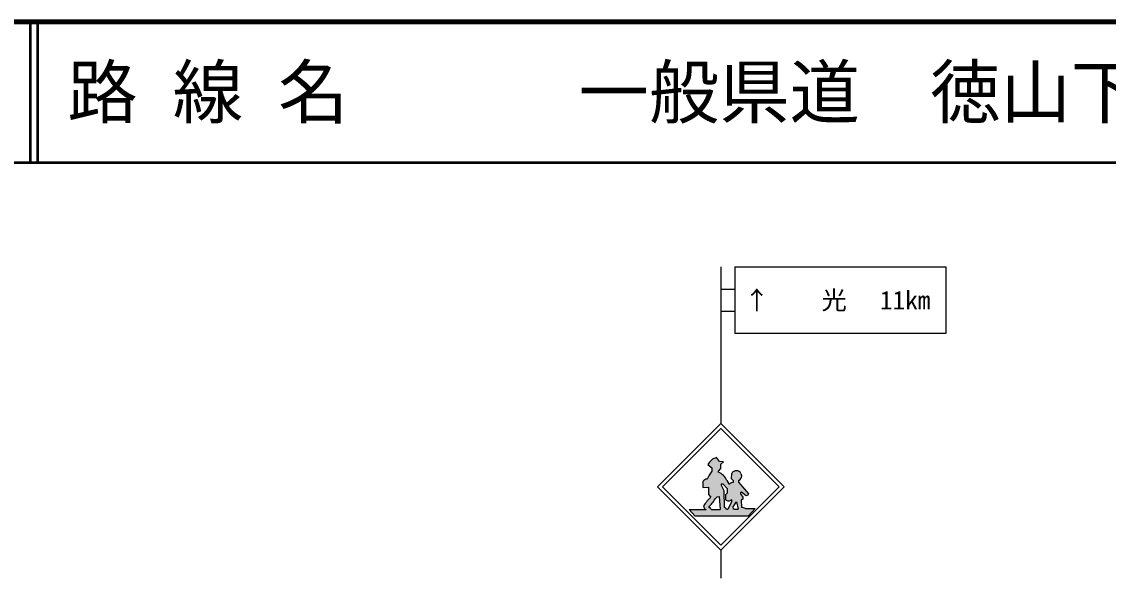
# Model space of a CAD drawing. Units: millimetres at full size, sheet at 1:1000; details may follow other scales. Extents: x 40000 to 680000, y 20000 to 380000.
# Drawn here: x 177140 to 254392, y 340441 to 380000 of the extents above; entities that cross this region are included whole.
import ezdxf
from ezdxf.enums import TextEntityAlignment as Align

# ---------------------------------------------------------------- set-up
doc = ezdxf.new("R2010")
doc.units = ezdxf.units.MM
doc.header["$LTSCALE"] = 1000
for name, color, linetype, lineweight in [('M-STR-STRC', 7, 'Continuous', 25), ('M-TTL', 2, 'Continuous', 13), ('M-TTL-LINE', 7, 'Continuous', 50)]:
    doc.layers.add(name, color=color, linetype=linetype, lineweight=lineweight)
doc.layers.add('M-TTL-TXT', color=7, linetype='Continuous')
doc.styles.add('ＭＳ ゴシック', font='')
doc.styles.get('ＭＳ ゴシック').set_extended_font_data('MS Gothic')

msp = doc.modelspace()

# ---------------------------------------------------------------- hatches: boundary and pattern name
at = {"layer": 'M-STR-STRC'}
for points in [[(226573, 346237), (226735, 346243), (226795, 345322), (227255, 345340), (227254, 345343), (227253, 345346), (227252, 345349), (227250, 345352), (227249, 345355), (227248, 345358), (227246, 345361), (227245, 345364), (227244, 345367), (227242, 345370), (227240, 345373), (227239, 345376), (227237, 345379), (227235, 345382), (227234, 345385), (227232, 345387), (227230, 345390), (227228, 345393), (227226, 345395), (227224, 345398), (227222, 345401), (227220, 345403), (227218, 345406), (227216, 345408), (227213, 345411), (227211, 345413), (227209, 345416), (227206, 345418), (227204, 345420), (227202, 345422), (227199, 345425), (227197, 345427), (227194, 345429), (227191, 345431), (227189, 345433), (227186, 345435), (227183, 345437), (227181, 345439), (227178, 345441), (227175, 345442), (227172, 345444), (227170, 345446), (227167, 345448), (227164, 345449), (227161, 345451), (227158, 345452), (227155, 345454), (227152, 345455), (227149, 345456), (227146, 345458), (227143, 345459), (227140, 345460), (227136, 345461), (227133, 345462), (227130, 345463), (227127, 345464), (227124, 345465), (227121, 345466), (227117, 345467), (227114, 345467), (227111, 345468), (227108, 345469), (227104, 345469), (227101, 345470), (227098, 345470), (227083, 346646), (226891, 347033), (226894, 347154), (226980, 347157), (227302, 346811), (227296, 346483), (227181, 346377), (227187, 346040), (227190, 346036), (227193, 346033), (227195, 346029), (227198, 346026), (227201, 346023), (227204, 346019), (227208, 346016), (227211, 346013), (227214, 346009), (227217, 346006), (227221, 346003), (227224, 346000), (227228, 345997), (227231, 345994), (227235, 345992), (227238, 345989), (227242, 345986), (227246, 345984), (227249, 345981), (227253, 345978), (227257, 345976), (227261, 345974), (227265, 345971), (227269, 345969), (227273, 345967), (227277, 345965), (227281, 345963), (227285, 345961), (227289, 345959), (227293, 345957), (227297, 345955), (227302, 345954), (227306, 345952), (227310, 345951), (227314, 345949), (227319, 345948), (227323, 345947), (227327, 345945), (227332, 345944), (227336, 345943), (227341, 345942), (227345, 345941), (227350, 345940), (227354, 345940), (227359, 345939), (227363, 345938), (227368, 345938), (227372, 345938), (227377, 345937), (227381, 345937), (227386, 345937), (227390, 345937), (227395, 345937), (227399, 345937), (227404, 345937), (227408, 345937), (227413, 345937), (227417, 345938), (227422, 345938), (227427, 345939), (227431, 345939), (227436, 345940), (227440, 345941), (227444, 345941), (227449, 345942), (227453, 345943), (227458, 345944), (227462, 345945), (227467, 345947), (227471, 345948), (227475, 345949), (227480, 345951), (227484, 345952), (227488, 345954), (227492, 345956), (227496, 345957), (227501, 345959), (227505, 345961), (227509, 345963), (227513, 345965), (227517, 345967), (227521, 345969), (227525, 345972), (227529, 345974), (227533, 345976), (227536, 345979), (227540, 345981), (227544, 345984), (227548, 345986), (227551, 345989), (227555, 345992), (227559, 345995), (227562, 345998), (227565, 346001), (227569, 346004), (227572, 346007), (227575, 346010), (227579, 346013), (227582, 346016), (227585, 346019), (227588, 346023), (227591, 346026), (227594, 346030), (227597, 346033), (227598, 346034), (227615, 345866), (227335, 345337), (227734, 345349), (227731, 345517), (227967, 345877), (228069, 345345), (228588, 345390), (228583, 345394), (228577, 345398), (228572, 345402), (228567, 345405), (228562, 345409), (228556, 345413), (228551, 345416), (228545, 345419), (228539, 345423), (228534, 345426), (228528, 345429), (228522, 345432), (228516, 345435), (228511, 345437), (228505, 345440), (228499, 345443), (228493, 345445), (228487, 345447), (228481, 345450), (228474, 345452), (228468, 345454), (228462, 345456), (228456, 345457), (228450, 345459), (228443, 345461), (228437, 345462), (228431, 345464), (228424, 345465), (228418, 345466), (228411, 345467), (228405, 345468), (228399, 345469), (228392, 345469), (228386, 345470), (228379, 345470), (228373, 345471), (228366, 345471), (228360, 345471), (228353, 345471), (228347, 345471), (228340, 345471), (228334, 345471), (228327, 345470), (228322, 345470), (228289, 345990), (228407, 346064), (228407, 346208), (228236, 346442), (228236, 346548), (228313, 346551), (228647, 346294), (228756, 346338), (228806, 346451), (228091, 347264), (228091, 347386), (228096, 347387), (228102, 347390), (228107, 347392), (228112, 347394), (228118, 347396), (228123, 347399), (228128, 347401), (228133, 347404), (228138, 347406), (228143, 347409), (228148, 347412), (228153, 347415), (228158, 347418), (228163, 347421), (228168, 347424), (228172, 347427), (228177, 347431), (228182, 347434), (228186, 347438), (228191, 347441), (228195, 347445), (228199, 347449), (228204, 347452), (228208, 347456), (228212, 347460), (228216, 347464), (228220, 347468), (228224, 347473), (228228, 347477), (228232, 347481), (228235, 347486), (228239, 347490), (228242, 347495), (228246, 347499), (228249, 347504), (228253, 347508), (228256, 347513), (228259, 347518), (228262, 347523), (228265, 347528), (228268, 347533), (228271, 347538), (228273, 347543), (228276, 347548), (228279, 347553), (228281, 347558), (228283, 347563), (228286, 347569), (228288, 347574), (228290, 347579), (228292, 347585), (228293, 347588), (228316, 347755), (228270, 347888), (228268, 347893), (228266, 347897), (228264, 347902), (228261, 347907), (228259, 347912), (228256, 347916), (228254, 347921), (228251, 347925), (228249, 347930), (228246, 347934), (228243, 347939), (228240, 347943), (228237, 347947), (228234, 347952), (228231, 347956), (228228, 347960), (228224, 347964), (228221, 347968), (228218, 347972), (228214, 347976), (228210, 347980), (228207, 347984), (228203, 347988), (228199, 347991), (228196, 347995), (228192, 347998), (228188, 348002), (228184, 348005), (228180, 348009), (228176, 348012), (228171, 348015), (228167, 348018), (228163, 348021), (228158, 348024), (228154, 348027), (228150, 348030), (228145, 348032), (228141, 348035), (228136, 348038), (228131, 348040), (228127, 348043), (228122, 348045), (228117, 348047), (228112, 348049), (228108, 348051), (228103, 348053), (228098, 348055), (228093, 348057), (228088, 348059), (228083, 348061), (228078, 348062), (228073, 348064), (228068, 348065), (228063, 348066), (228058, 348067), (228052, 348069), (228047, 348070), (228042, 348070), (228037, 348071), (228032, 348072), (228027, 348073), (228021, 348073), (228016, 348074), (228011, 348074), (228006, 348075), (228000, 348075), (227995, 348075), (227990, 348075), (227985, 348075), (227979, 348075), (227974, 348074), (227969, 348074), (227964, 348074), (227958, 348073), (227953, 348072), (227952, 348072), (227947, 348073), (227941, 348073), (227935, 348074), (227929, 348074), (227924, 348074), (227918, 348074), (227912, 348074), (227906, 348074), (227901, 348074), (227895, 348073), (227889, 348073), (227883, 348072), (227878, 348072), (227872, 348071), (227866, 348070), (227861, 348069), (227855, 348068), (227849, 348067), (227844, 348066), (227838, 348064), (227833, 348063), (227827, 348061), (227822, 348060), (227816, 348058), (227811, 348056), (227805, 348054), (227800, 348052), (227794, 348050), (227789, 348048), (227784, 348046), (227779, 348043), (227773, 348041), (227768, 348038), (227763, 348036), (227758, 348033), (227753, 348030), (227748, 348027), (227743, 348024), (227738, 348021), (227733, 348018), (227729, 348015), (227724, 348011), (227719, 348008), (227715, 348004), (227710, 348001), (227706, 347997), (227701, 347993), (227697, 347990), (227693, 347986), (227689, 347982), (227685, 347978), (227681, 347974), (227677, 347969), (227673, 347965), (227669, 347961), (227665, 347957), (227662, 347952), (227658, 347948), (227654, 347943), (227651, 347938), (227648, 347934), (227644, 347929), (227641, 347924), (227638, 347919), (227635, 347914), (227632, 347909), (227629, 347904), (227627, 347899), (227624, 347894), (227623, 347893), (227612, 347501), (227739, 347357), (227739, 347259), (227734, 347259), (227729, 347259), (227724, 347259), (227719, 347259), (227714, 347259), (227709, 347259), (227704, 347259), (227699, 347259), (227694, 347259), (227689, 347258), (227684, 347258), (227679, 347257), (227674, 347256), (227669, 347255), (227664, 347255), (227659, 347254), (227654, 347253), (227649, 347251), (227644, 347250), (227639, 347249), (227634, 347248), (227630, 347246), (227625, 347245), (227620, 347243), (227615, 347241), (227611, 347239), (227606, 347237), (227601, 347235), (227597, 347233), (227592, 347231), (227588, 347229), (227583, 347227), (227579, 347224), (227574, 347222), (227570, 347219), (227566, 347217), (227561, 347214), (227557, 347211), (227553, 347209), (227549, 347206), (227545, 347203), (227541, 347200), (227537, 347197), (227533, 347194), (227529, 347190), (227525, 347187), (227521, 347184), (227518, 347180), (227514, 347177), (227511, 347173), (227507, 347169), (227504, 347166), (227500, 347162), (227497, 347158), (227494, 347154), (227491, 347150), (227487, 347147), (227485, 347143), (227416, 347143), (227277, 347397), (227269, 347415), (227261, 347433), (227253, 347450), (227244, 347468), (227235, 347485), (227225, 347502), (227216, 347519), (227206, 347535), (227195, 347552), (227185, 347568), (227174, 347585), (227163, 347601), (227151, 347616), (227140, 347632), (227128, 347647), (227115, 347663), (227103, 347677), (227090, 347692), (227077, 347707), (227064, 347721), (227050, 347735), (227037, 347749), (227023, 347762), (227008, 347776), (226994, 347789), (226979, 347802), (226964, 347814), (226949, 347827), (226934, 347839), (226918, 347850), (226903, 347862), (226887, 347873), (226870, 347884), (226854, 347895), (226838, 347905), (226821, 347915), (226804, 347925), (226787, 347934), (226770, 347944), (226753, 347952), (226735, 347961), (226717, 347969), (226700, 347977), (226682, 347985), (226665, 347992), (226665, 348055), (226833, 348246), (226821, 348528), (227024, 348719), (226747, 348743), (226539, 349014), (226525, 349011), (226510, 349007), (226496, 349003), (226481, 348999), (226467, 348995), (226452, 348991), (226438, 348986), (226424, 348981), (226410, 348976), (226395, 348970), (226382, 348964), (226368, 348958), (226354, 348952), (226340, 348946), (226327, 348939), (226314, 348932), (226300, 348925), (226287, 348917), (226274, 348910), (226261, 348902), (226249, 348894), (226236, 348886), (226224, 348877), (226211, 348868), (226199, 348859), (226187, 348850), (226175, 348841), (226164, 348831), (226152, 348822), (226141, 348812), (226130, 348801), (226119, 348791), (226108, 348781), (226098, 348770), (226087, 348759), (226077, 348748), (226067, 348736), (226057, 348725), (226048, 348713), (226038, 348702), (226029, 348690), (226020, 348678), (226011, 348665), (226003, 348653), (225994, 348640), (225986, 348628), (225978, 348615), (225971, 348602), (225963, 348589), (225956, 348576), (225949, 348562), (225942, 348549), (225936, 348535), (225929, 348521), (225928, 348517), (226211, 348287), (226205, 348044), (226185, 348022), (226166, 347999), (226147, 347976), (226128, 347952), (226110, 347928), (226092, 347904), (226075, 347880), (226058, 347855), (226041, 347830), (226025, 347805), (226010, 347779), (225995, 347753), (225980, 347727), (225966, 347701), (225952, 347674), (225939, 347647), (225926, 347620), (225913, 347593), (225902, 347565), (225890, 347537), (225879, 347509), (225870, 347484), (225865, 347485), (225859, 347485), (225854, 347485), (225848, 347485), (225843, 347485), (225838, 347485), (225832, 347485), (225827, 347484), (225822, 347484), (225816, 347483), (225811, 347483), (225806, 347482), (225800, 347481), (225795, 347480), (225790, 347479), (225784, 347478), (225779, 347477), (225774, 347476), (225769, 347474), (225764, 347473), (225758, 347471), (225753, 347469), (225748, 347468), (225743, 347466), (225738, 347464), (225733, 347462), (225728, 347460), (225723, 347458), (225718, 347456), (225714, 347453), (225709, 347451), (225704, 347448), (225699, 347446), (225695, 347443), (225690, 347440), (225685, 347437), (225681, 347434), (225676, 347431), (225672, 347428), (225668, 347425), (225663, 347422), (225659, 347419), (225655, 347415), (225651, 347412), (225647, 347408), (225643, 347405), (225639, 347401), (225635, 347397), (225631, 347394), (225627, 347390), (225624, 347386), (225620, 347382), (225617, 347378), (225613, 347374), (225610, 347370), (225606, 347365), (225603, 347361), (225600, 347357), (225597, 347352), (225594, 347348), (225591, 347343), (225588, 347339), (225585, 347334), (225582, 347330), (225580, 347325), (225577, 347320), (225576, 347317), (225576, 346901), (225980, 346919), (225974, 346388), (226135, 346197), (226087, 346151), (226040, 346104), (225993, 346057), (225947, 346008), (225902, 345959), (225858, 345908), (225815, 345858), (225773, 345806), (225731, 345754), (225691, 345701), (225651, 345647), (225616, 345597), (225616, 345592), (225616, 345588), (225616, 345583), (225616, 345578), (225616, 345573), (225616, 345568), (225616, 345564), (225617, 345559), (225617, 345554), (225618, 345549), (225618, 345544), (225619, 345540), (225620, 345535), (225621, 345530), (225622, 345526), (225623, 345521), (225624, 345516), (225625, 345512), (225626, 345507), (225628, 345502), (225629, 345498), (225631, 345493), (225632, 345489), (225634, 345484), (225636, 345480), (225638, 345475), (225639, 345471), (225641, 345467), (225643, 345462), (225646, 345458), (225648, 345454), (225650, 345450), (225652, 345445), (225655, 345441), (225657, 345437), (225660, 345433), (225663, 345429), (225665, 345425), (225668, 345421), (225671, 345417), (225674, 345414), (225677, 345410), (225680, 345406), (225683, 345403), (225686, 345399), (225690, 345395), (225693, 345392), (225696, 345388), (225700, 345385), (225703, 345382), (225707, 345379), (225710, 345375), (225714, 345372), (225718, 345369), (225721, 345366), (225725, 345363), (225729, 345361), (225733, 345358), (225737, 345355), (225741, 345352), (225745, 345350), (225749, 345347), (225753, 345345), (225757, 345342), (225761, 345340), (225766, 345338), (225770, 345336), (225774, 345334), (225779, 345332), (225783, 345330), (225788, 345328), (225792, 345326), (225796, 345325), (225801, 345323), (225803, 345322), (226164, 345322), (226163, 345327), (226161, 345331), (226159, 345336), (226158, 345340), (226156, 345344), (226154, 345349), (226152, 345353), (226150, 345357), (226148, 345362), (226146, 345366), (226144, 345370), (226141, 345374), (226139, 345378), (226137, 345382), (226134, 345386), (226131, 345390), (226129, 345394), (226126, 345398), (226123, 345402), (226120, 345406), (226117, 345409), (226114, 345413), (226111, 345417), (226108, 345420), (226105, 345424), (226102, 345427), (226099, 345431), (226095, 345434), (226092, 345437), (226088, 345440), (226085, 345444), (226081, 345447), (226078, 345450), (226074, 345453), (226070, 345456), (226066, 345458), (226063, 345461), (226059, 345464), (226055, 345466), (226051, 345469), (226047, 345472), (226043, 345474), (226039, 345476), (226034, 345479), (226030, 345481), (226026, 345483), (226022, 345485), (226017, 345487), (226013, 345489), (226009, 345491), (226004, 345492), (226000, 345494), (225995, 345496), (225991, 345497), (225986, 345499), (225982, 345500), (225977, 345501), (225973, 345503), (225968, 345504), (225967, 345504), (225998, 345531), (226028, 345559), (226058, 345588), (226087, 345617), (226116, 345646), (226144, 345676), (226172, 345707), (226199, 345738), (226226, 345769), (226252, 345801), (226277, 345833), (226302, 345866), (226326, 345899), (226350, 345933), (226373, 345967), (226396, 346002), (226418, 346036), (226439, 346072), (226452, 346093)], [(228824, 344883), (229298, 345390), (228588, 345390), (228069, 345345), (227810, 345345), (227734, 345349), (227335, 345337), (227255, 345340), (226795, 345322), (226164, 345322), (225803, 345322), (224597, 345322), (224992, 344883)]]:
    msp.add_hatch(color=256, dxfattribs=at).paths.add_polyline_path(points)

# ---------------------------------------------------------------- linework, layer by layer
for p, q in [((226852, 362582), (226852, 351442)), ((227852, 362582), (227852, 357832)), ((227852, 362582), (242852, 362582)), ((242852, 362582), (242852, 357832)), ((226852, 360999), (227852, 360999)), ((226852, 359415), (227852, 359415)), ((242852, 357832), (227852, 357832)), ((222352, 346942), (226852, 351442)), ((222706, 346942), (226852, 351088)), ((231352, 346941), (226852, 351442)), ((230999, 346941), (226852, 351088)), ((225928, 348517), (226211, 348287)), ((226747, 348743), (226539, 349014)), ((227024, 348719), (226747, 348743)), ((227024, 348719), (226821, 348528)), ((226821, 348528), (226833, 348246)), ((226211, 348287), (226205, 348044)), ((226833, 348246), (226665, 348055)), ((226665, 348055), (226665, 347992)), ((227612, 347501), (227623, 347893)), ((228270, 347888), (228316, 347755)), ((228316, 347755), (228293, 347588)), ((222352, 346942), (226852, 342441)), ((222706, 346942), (226852, 342795)), ((225576, 347317), (225576, 346901)), ((225576, 346901), (225980, 346919)), ((225980, 346919), (225974, 346388)), ((226852, 342441), (231352, 346941)), ((226852, 342795), (230999, 346941)), ((226891, 347033), (226894, 347154)), ((227083, 346646), (226891, 347033)), ((226894, 347154), (226980, 347157)), ((226980, 347157), (227302, 346811)), ((227277, 347397), (227416, 347143)), ((227416, 347143), (227485, 347143)), ((227739, 347357), (227612, 347501)), ((227739, 347259), (227739, 347357)), ((228091, 347386), (228091, 347264)), ((228091, 347264), (228806, 346451)), ((225974, 346388), (226135, 346197)), ((226452, 346093), (226573, 346237)), ((226573, 346237), (226735, 346243)), ((226735, 346243), (226795, 345322)), ((227098, 345470), (227083, 346646)), ((227296, 346483), (227181, 346377)), ((227181, 346377), (227187, 346040)), ((227302, 346811), (227296, 346483)), ((228313, 346551), (228236, 346548)), ((228236, 346548), (228236, 346442)), ((228236, 346442), (228407, 346208)), ((228647, 346294), (228313, 346551)), ((228407, 346208), (228407, 346064)), ((228756, 346338), (228647, 346294)), ((228806, 346451), (228756, 346338)), ((224597, 345322), (224992, 344883)), ((224597, 345322), (225803, 345322)), ((226164, 345322), (226795, 345322)), ((227335, 345337), (227255, 345340)), ((227615, 345866), (227335, 345337)), ((227598, 346034), (227615, 345866)), ((227731, 345517), (227967, 345877)), ((227734, 345349), (227731, 345517)), ((227810, 345345), (227734, 345349)), ((227810, 345345), (228069, 345345)), ((227967, 345877), (228069, 345345)), ((228407, 346064), (228289, 345990)), ((228289, 345990), (228322, 345470)), ((228588, 345390), (229298, 345390)), ((229298, 345390), (228824, 344883)), ((224992, 344883), (228824, 344883)), ((226852, 342441), (226852, 340441))]:
    msp.add_line(p, q, dxfattribs=at)
for centre, radius, start, end in [((226718, 348169), 863, 101.90988, 156.19637), ((227485, 346899), 1718, 138.17702, 160.06933), ((226252, 346954), 1117, 23.37043, 68.2743), ((227918, 347744), 330, 83.95473, 153.12522), ((227991, 347774), 301, 22.24617, 97.37056), ((225850, 347177), 308, 86.28866, 152.95882), ((227716, 346971), 288, 85.5239, 143.36399), ((227983, 347696), 329, 289.23066, 340.76932), ((228753, 343408), 3825, 133.17171, 145.08346), ((224411, 347279), 2360, 311.2307, 329.82436), ((225890, 345583), 275, 177.01243, 251.54616), ((225906, 345240), 271, 17.68096, 76.93959), ((227074, 345282), 190, 17.79602, 82.59768), ((227395, 346197), 260, 217.04727, 321.30402), ((228356, 345099), 372, 51.35521, 95.2346)]:
    msp.add_arc(centre, radius, start, end, dxfattribs=at)
at = {"layer": 'M-TTL', "lineweight": 140}
msp.add_line((680000, 380000), (40000, 380000), dxfattribs=at)
at = {"layer": 'M-TTL-LINE'}
for p, q in [((177750, 380000), (177750, 370000)), ((178250, 380000), (178250, 370000)), ((40000, 370000), (680000, 370000))]:
    msp.add_line(p, q, dxfattribs=at)

# ---------------------------------------------------------------- texts
at = {"layer": 'M-STR-STRC', "style": 'ＭＳ ゴシック'}
for s, p in [('↑', (229402, 360207)), ('光', (234902, 360207)), ('11km', (239952, 360207))]:
    msp.add_text(s, height=1320, dxfattribs=at).set_placement(p, align=Align.MIDDLE_CENTER)
at = {"layer": 'M-TTL-TXT', "style": 'ＭＳ ゴシック'}
for s, p in [('路 線 名', (180380, 375000)), ('一般県道\u3000徳山下松線', (216734, 375000))]:
    msp.add_text(s, height=3666, dxfattribs=at).set_placement(p, align=Align.MIDDLE_LEFT)

doc.saveas('drawing.dxf')
